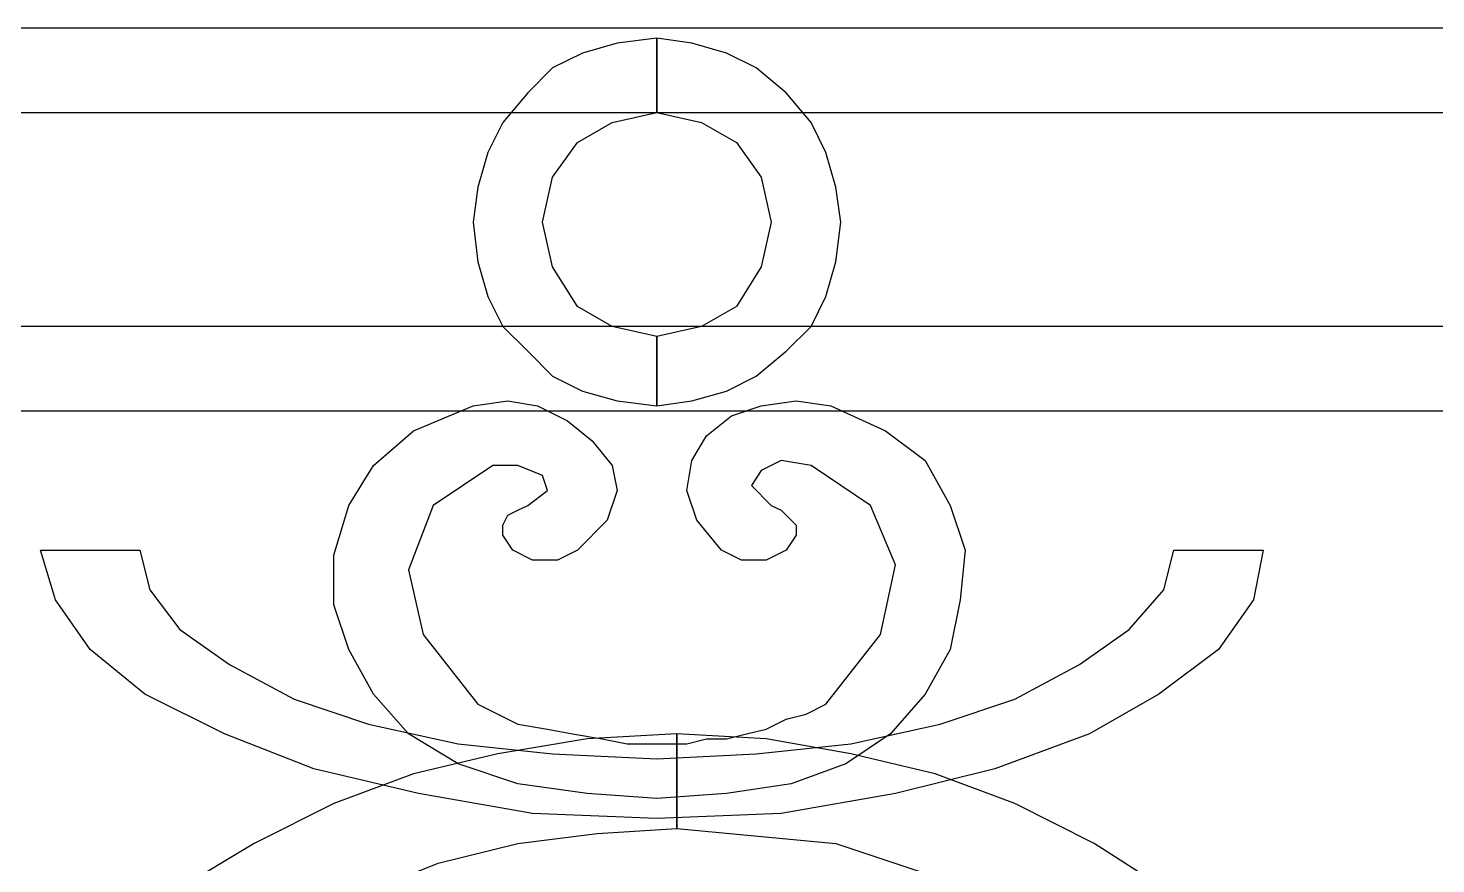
# Model space of a CAD drawing. Header units: centimetres. Extents: x -64 to 68, y -10 to 51.
# Drawn here: x -49.3 to -25.7, y 32.71 to 46.73 of the extents above; entities that cross this region are included whole.
import ezdxf

# ---------------------------------------------------------------- set-up
doc = ezdxf.new("R2010")
doc.units = ezdxf.units.CM
doc.header["$MEASUREMENT"] = 0
doc.layers.add('layer 1', color=7, linetype='Continuous')

msp = doc.modelspace()

# ---------------------------------------------------------------- linework, layer by layer
at = {"layer": 'layer 1', "color": 174}
for points, knots in [([(-59.34844, 46.72609), (-59.34844, 46.72609), (63.59672, 46.72609), (63.59672, 46.72609), (63.59672, 46.72609), (63.59672, 46.72609), (63.59672, 45.3091), (63.59672, 45.3091), (63.59672, 45.3091), (63.59672, 45.3091), (-59.34844, 45.3091), (-59.34844, 45.3091), (-59.34844, 45.3091), (-59.34844, 45.3091), (-59.34844, 46.72609), (-59.34844, 46.72609)], [0, 0, 0, 0, 0.25, 0.25, 0.25, 0.25, 0.5, 0.5, 0.5, 0.5, 0.75, 0.75, 0.75, 0.75, 1, 1, 1, 1]), ([(-38.76033, 40.39129), (-38.76033, 40.39129), (-39.42716, 40.47464), (-39.42716, 40.47464), (-39.42716, 40.47464), (-39.42716, 40.47464), (-40.01062, 40.64135), (-40.01062, 40.64135), (-40.01062, 40.64135), (-40.01062, 40.64135), (-40.51074, 40.89141), (-40.51074, 40.89141), (-40.51074, 40.89141), (-40.51074, 40.89141), (-40.9275, 41.30817), (-40.9275, 41.30817), (-40.9275, 41.30817), (-40.9275, 41.30817), (-41.34427, 41.72493), (-41.34427, 41.72493), (-41.34427, 41.72493), (-41.34427, 41.72493), (-41.59433, 42.22505), (-41.59433, 42.22505), (-41.59433, 42.22505), (-41.59433, 42.22505), (-41.76103, 42.80852), (-41.76103, 42.80852), (-41.76103, 42.80852), (-41.76103, 42.80852), (-41.84438, 43.47534), (-41.84438, 43.47534), (-41.84438, 43.47534), (-41.84438, 43.47534), (-41.76103, 44.05881), (-41.76103, 44.05881), (-41.76103, 44.05881), (-41.76103, 44.05881), (-41.59433, 44.64228), (-41.59433, 44.64228), (-41.59433, 44.64228), (-41.59433, 44.64228), (-41.34427, 45.14239), (-41.34427, 45.14239), (-41.34427, 45.14239), (-41.34427, 45.14239), (-40.9275, 45.64251), (-40.9275, 45.64251), (-40.9275, 45.64251), (-40.9275, 45.64251), (-40.51074, 46.05927), (-40.51074, 46.05927), (-40.51074, 46.05927), (-40.51074, 46.05927), (-40.01062, 46.30933), (-40.01062, 46.30933), (-40.01062, 46.30933), (-40.01062, 46.30933), (-39.42716, 46.47603), (-39.42716, 46.47603), (-39.42716, 46.47603), (-39.42716, 46.47603), (-38.76033, 46.55939), (-38.76033, 46.55939), (-38.76033, 46.55939), (-38.76033, 46.55939), (-38.76033, 45.3091), (-38.76033, 45.3091), (-38.76033, 45.3091), (-38.76033, 45.3091), (-39.51051, 45.14239), (-39.51051, 45.14239), (-39.51051, 45.14239), (-39.51051, 45.14239), (-40.09398, 44.80898), (-40.09398, 44.80898), (-40.09398, 44.80898), (-40.09398, 44.80898), (-40.51074, 44.22551), (-40.51074, 44.22551), (-40.51074, 44.22551), (-40.51074, 44.22551), (-40.67745, 43.47534), (-40.67745, 43.47534), (-40.67745, 43.47534), (-40.67745, 43.47534), (-40.51074, 42.72517), (-40.51074, 42.72517), (-40.51074, 42.72517), (-40.51074, 42.72517), (-40.09398, 42.05834), (-40.09398, 42.05834), (-40.09398, 42.05834), (-40.09398, 42.05834), (-39.51051, 41.72493), (-39.51051, 41.72493), (-39.51051, 41.72493), (-39.51051, 41.72493), (-38.76033, 41.55823), (-38.76033, 41.55823), (-38.76033, 41.55823), (-38.76033, 41.55823), (-38.76033, 40.39129), (-38.76033, 40.39129)], [0, 0, 0, 0, 0.03846154, 0.03846154, 0.03846154, 0.03846154, 0.07692308, 0.07692308, 0.07692308, 0.07692308, 0.11538462, 0.11538462, 0.11538462, 0.11538462, 0.15384615, 0.15384615, 0.15384615, 0.15384615, 0.19230769, 0.19230769, 0.19230769, 0.19230769, 0.23076923, 0.23076923, 0.23076923, 0.23076923, 0.26923077, 0.26923077, 0.26923077, 0.26923077, 0.30769231, 0.30769231, 0.30769231, 0.30769231, 0.34615385, 0.34615385, 0.34615385, 0.34615385, 0.38461538, 0.38461538, 0.38461538, 0.38461538, 0.42307692, 0.42307692, 0.42307692, 0.42307692, 0.46153846, 0.46153846, 0.46153846, 0.46153846, 0.5, 0.5, 0.5, 0.5, 0.53846154, 0.53846154, 0.53846154, 0.53846154, 0.57692308, 0.57692308, 0.57692308, 0.57692308, 0.61538462, 0.61538462, 0.61538462, 0.61538462, 0.65384615, 0.65384615, 0.65384615, 0.65384615, 0.69230769, 0.69230769, 0.69230769, 0.69230769, 0.73076923, 0.73076923, 0.73076923, 0.73076923, 0.76923077, 0.76923077, 0.76923077, 0.76923077, 0.80769231, 0.80769231, 0.80769231, 0.80769231, 0.84615385, 0.84615385, 0.84615385, 0.84615385, 0.88461538, 0.88461538, 0.88461538, 0.88461538, 0.92307692, 0.92307692, 0.92307692, 0.92307692, 0.96153846, 0.96153846, 0.96153846, 0.96153846, 1, 1, 1, 1]), ([(-38.76033, 46.55939), (-38.76033, 46.55939), (-38.17687, 46.47603), (-38.17687, 46.47603), (-38.17687, 46.47603), (-38.17687, 46.47603), (-37.5934, 46.30933), (-37.5934, 46.30933), (-37.5934, 46.30933), (-37.5934, 46.30933), (-37.09328, 46.05927), (-37.09328, 46.05927), (-37.09328, 46.05927), (-37.09328, 46.05927), (-36.59317, 45.64251), (-36.59317, 45.64251), (-36.59317, 45.64251), (-36.59317, 45.64251), (-36.1764, 45.14239), (-36.1764, 45.14239), (-36.1764, 45.14239), (-36.1764, 45.14239), (-35.92634, 44.64228), (-35.92634, 44.64228), (-35.92634, 44.64228), (-35.92634, 44.64228), (-35.75964, 44.05881), (-35.75964, 44.05881), (-35.75964, 44.05881), (-35.75964, 44.05881), (-35.67629, 43.47534), (-35.67629, 43.47534), (-35.67629, 43.47534), (-35.67629, 43.47534), (-35.75964, 42.80852), (-35.75964, 42.80852), (-35.75964, 42.80852), (-35.75964, 42.80852), (-35.92634, 42.22505), (-35.92634, 42.22505), (-35.92634, 42.22505), (-35.92634, 42.22505), (-36.1764, 41.72493), (-36.1764, 41.72493), (-36.1764, 41.72493), (-36.1764, 41.72493), (-36.59317, 41.30817), (-36.59317, 41.30817), (-36.59317, 41.30817), (-36.59317, 41.30817), (-37.09328, 40.89141), (-37.09328, 40.89141), (-37.09328, 40.89141), (-37.09328, 40.89141), (-37.5934, 40.64135), (-37.5934, 40.64135), (-37.5934, 40.64135), (-37.5934, 40.64135), (-38.17687, 40.47464), (-38.17687, 40.47464), (-38.17687, 40.47464), (-38.17687, 40.47464), (-38.76033, 40.39129), (-38.76033, 40.39129), (-38.76033, 40.39129), (-38.76033, 40.39129), (-38.76033, 41.55823), (-38.76033, 41.55823), (-38.76033, 41.55823), (-38.76033, 41.55823), (-38.01016, 41.72493), (-38.01016, 41.72493), (-38.01016, 41.72493), (-38.01016, 41.72493), (-37.42669, 42.05834), (-37.42669, 42.05834), (-37.42669, 42.05834), (-37.42669, 42.05834), (-37.00993, 42.72517), (-37.00993, 42.72517), (-37.00993, 42.72517), (-37.00993, 42.72517), (-36.84322, 43.47534), (-36.84322, 43.47534), (-36.84322, 43.47534), (-36.84322, 43.47534), (-37.00993, 44.22551), (-37.00993, 44.22551), (-37.00993, 44.22551), (-37.00993, 44.22551), (-37.42669, 44.80898), (-37.42669, 44.80898), (-37.42669, 44.80898), (-37.42669, 44.80898), (-38.01016, 45.14239), (-38.01016, 45.14239), (-38.01016, 45.14239), (-38.01016, 45.14239), (-38.76033, 45.3091), (-38.76033, 45.3091), (-38.76033, 45.3091), (-38.76033, 45.3091), (-38.76033, 46.55939), (-38.76033, 46.55939)], [0, 0, 0, 0, 0.03846154, 0.03846154, 0.03846154, 0.03846154, 0.07692308, 0.07692308, 0.07692308, 0.07692308, 0.11538462, 0.11538462, 0.11538462, 0.11538462, 0.15384615, 0.15384615, 0.15384615, 0.15384615, 0.19230769, 0.19230769, 0.19230769, 0.19230769, 0.23076923, 0.23076923, 0.23076923, 0.23076923, 0.26923077, 0.26923077, 0.26923077, 0.26923077, 0.30769231, 0.30769231, 0.30769231, 0.30769231, 0.34615385, 0.34615385, 0.34615385, 0.34615385, 0.38461538, 0.38461538, 0.38461538, 0.38461538, 0.42307692, 0.42307692, 0.42307692, 0.42307692, 0.46153846, 0.46153846, 0.46153846, 0.46153846, 0.5, 0.5, 0.5, 0.5, 0.53846154, 0.53846154, 0.53846154, 0.53846154, 0.57692308, 0.57692308, 0.57692308, 0.57692308, 0.61538462, 0.61538462, 0.61538462, 0.61538462, 0.65384615, 0.65384615, 0.65384615, 0.65384615, 0.69230769, 0.69230769, 0.69230769, 0.69230769, 0.73076923, 0.73076923, 0.73076923, 0.73076923, 0.76923077, 0.76923077, 0.76923077, 0.76923077, 0.80769231, 0.80769231, 0.80769231, 0.80769231, 0.84615385, 0.84615385, 0.84615385, 0.84615385, 0.88461538, 0.88461538, 0.88461538, 0.88461538, 0.92307692, 0.92307692, 0.92307692, 0.92307692, 0.96153846, 0.96153846, 0.96153846, 0.96153846, 1, 1, 1, 1]), ([(-59.26509, 41.72493), (-59.26509, 41.72493), (63.68007, 41.72493), (63.68007, 41.72493), (63.68007, 41.72493), (63.68007, 41.72493), (63.68007, 40.30794), (63.68007, 40.30794), (63.68007, 40.30794), (63.68007, 40.30794), (-59.26509, 40.30794), (-59.26509, 40.30794), (-59.26509, 40.30794), (-59.26509, 40.30794), (-59.26509, 41.72493), (-59.26509, 41.72493)], [0, 0, 0, 0, 0.25, 0.25, 0.25, 0.25, 0.5, 0.5, 0.5, 0.5, 0.75, 0.75, 0.75, 0.75, 1, 1, 1, 1]), ([(-34.84276, 34.89002), (-34.84276, 34.89002), (-34.25929, 35.55684), (-34.25929, 35.55684), (-34.25929, 35.55684), (-34.25929, 35.55684), (-33.84253, 36.30701), (-33.84253, 36.30701), (-33.84253, 36.30701), (-33.84253, 36.30701), (-33.67582, 37.14054), (-33.67582, 37.14054), (-33.67582, 37.14054), (-33.67582, 37.14054), (-33.59247, 37.97406), (-33.59247, 37.97406), (-33.59247, 37.97406), (-33.59247, 37.97406), (-33.84253, 38.72424), (-33.84253, 38.72424), (-33.84253, 38.72424), (-33.84253, 38.72424), (-34.25929, 39.47441), (-34.25929, 39.47441), (-34.25929, 39.47441), (-34.25929, 39.47441), (-34.92611, 39.97453), (-34.92611, 39.97453), (-34.92611, 39.97453), (-34.92611, 39.97453), (-35.84299, 40.39129), (-35.84299, 40.39129), (-35.84299, 40.39129), (-35.84299, 40.39129), (-36.42646, 40.47464), (-36.42646, 40.47464), (-36.42646, 40.47464), (-36.42646, 40.47464), (-37.00993, 40.39129), (-37.00993, 40.39129), (-37.00993, 40.39129), (-37.00993, 40.39129), (-37.51005, 40.22459), (-37.51005, 40.22459), (-37.51005, 40.22459), (-37.51005, 40.22459), (-37.92681, 39.89118), (-37.92681, 39.89118), (-37.92681, 39.89118), (-37.92681, 39.89118), (-38.17687, 39.47441), (-38.17687, 39.47441), (-38.17687, 39.47441), (-38.17687, 39.47441), (-38.26022, 38.9743), (-38.26022, 38.9743), (-38.26022, 38.9743), (-38.26022, 38.9743), (-38.09351, 38.47418), (-38.09351, 38.47418), (-38.09351, 38.47418), (-38.09351, 38.47418), (-37.67675, 37.97406), (-37.67675, 37.97406), (-37.67675, 37.97406), (-37.67675, 37.97406), (-37.34334, 37.80736), (-37.34334, 37.80736), (-37.34334, 37.80736), (-37.34334, 37.80736), (-36.92658, 37.80736), (-36.92658, 37.80736), (-36.92658, 37.80736), (-36.92658, 37.80736), (-36.59317, 37.97406), (-36.59317, 37.97406), (-36.59317, 37.97406), (-36.59317, 37.97406), (-36.42646, 38.22412), (-36.42646, 38.22412), (-36.42646, 38.22412), (-36.42646, 38.22412), (-36.42646, 38.39083), (-36.42646, 38.39083), (-36.42646, 38.39083), (-36.42646, 38.39083), (-36.59317, 38.55753), (-36.59317, 38.55753), (-36.59317, 38.55753), (-36.59317, 38.55753), (-36.67652, 38.64089), (-36.67652, 38.64089), (-36.67652, 38.64089), (-36.67652, 38.64089), (-36.84322, 38.72424), (-36.84322, 38.72424), (-36.84322, 38.72424), (-36.84322, 38.72424), (-37.17663, 39.05765), (-37.17663, 39.05765), (-37.17663, 39.05765), (-37.17663, 39.05765), (-37.00993, 39.30771), (-37.00993, 39.30771), (-37.00993, 39.30771), (-37.00993, 39.30771), (-36.67652, 39.47441), (-36.67652, 39.47441), (-36.67652, 39.47441), (-36.67652, 39.47441), (-36.1764, 39.39106), (-36.1764, 39.39106), (-36.1764, 39.39106), (-36.1764, 39.39106), (-35.17617, 38.72424), (-35.17617, 38.72424), (-35.17617, 38.72424), (-35.17617, 38.72424), (-34.75941, 37.72401), (-34.75941, 37.72401), (-34.75941, 37.72401), (-34.75941, 37.72401), (-35.00947, 36.55707), (-35.00947, 36.55707), (-35.00947, 36.55707), (-35.00947, 36.55707), (-35.92634, 35.39013), (-35.92634, 35.39013), (-35.92634, 35.39013), (-35.92634, 35.39013), (-36.25976, 35.22343), (-36.25976, 35.22343), (-36.25976, 35.22343), (-36.25976, 35.22343), (-36.59317, 35.14007), (-36.59317, 35.14007), (-36.59317, 35.14007), (-36.59317, 35.14007), (-36.92658, 34.97337), (-36.92658, 34.97337), (-36.92658, 34.97337), (-36.92658, 34.97337), (-37.25999, 34.89002), (-37.25999, 34.89002), (-37.25999, 34.89002), (-37.25999, 34.89002), (-37.5934, 34.80666), (-37.5934, 34.80666), (-37.5934, 34.80666), (-37.5934, 34.80666), (-37.92681, 34.80666), (-37.92681, 34.80666), (-37.92681, 34.80666), (-37.92681, 34.80666), (-38.26022, 34.72331), (-38.26022, 34.72331), (-38.26022, 34.72331), (-38.26022, 34.72331), (-38.51028, 34.72331), (-38.51028, 34.72331), (-38.51028, 34.72331), (-38.51028, 34.72331), (-38.51028, 34.72331), (-38.51028, 34.72331), (-38.51028, 34.72331), (-38.51028, 34.72331), (-38.51028, 34.72331), (-38.51028, 34.72331), (-38.51028, 34.72331), (-38.51028, 34.72331), (-38.51028, 34.72331), (-38.51028, 34.72331), (-38.51028, 34.72331), (-38.51028, 34.72331), (-38.51028, 34.72331), (-38.51028, 34.72331), (-38.51028, 34.72331), (-38.51028, 34.72331), (-38.84369, 34.72331), (-38.84369, 34.72331), (-38.84369, 34.72331), (-38.84369, 34.72331), (-39.26045, 34.72331), (-39.26045, 34.72331), (-39.26045, 34.72331), (-39.26045, 34.72331), (-39.67721, 34.80666), (-39.67721, 34.80666), (-39.67721, 34.80666), (-39.67721, 34.80666), (-40.17733, 34.89002), (-40.17733, 34.89002), (-40.17733, 34.89002), (-40.17733, 34.89002), (-40.59409, 34.97337), (-40.59409, 34.97337), (-40.59409, 34.97337), (-40.59409, 34.97337), (-41.09421, 35.05672), (-41.09421, 35.05672), (-41.09421, 35.05672), (-41.09421, 35.05672), (-41.42762, 35.22343), (-41.42762, 35.22343), (-41.42762, 35.22343), (-41.42762, 35.22343), (-41.76103, 35.39013), (-41.76103, 35.39013), (-41.76103, 35.39013), (-41.76103, 35.39013), (-42.67791, 36.55707), (-42.67791, 36.55707), (-42.67791, 36.55707), (-42.67791, 36.55707), (-42.92797, 37.64065), (-42.92797, 37.64065), (-42.92797, 37.64065), (-42.92797, 37.64065), (-42.5112, 38.72424), (-42.5112, 38.72424), (-42.5112, 38.72424), (-42.5112, 38.72424), (-41.51097, 39.39106), (-41.51097, 39.39106), (-41.51097, 39.39106), (-41.51097, 39.39106), (-41.09421, 39.39106), (-41.09421, 39.39106), (-41.09421, 39.39106), (-41.09421, 39.39106), (-40.67745, 39.22435), (-40.67745, 39.22435), (-40.67745, 39.22435), (-40.67745, 39.22435), (-40.59409, 38.9743), (-40.59409, 38.9743), (-40.59409, 38.9743), (-40.59409, 38.9743), (-40.9275, 38.72424), (-40.9275, 38.72424), (-40.9275, 38.72424), (-40.9275, 38.72424), (-41.09421, 38.64089), (-41.09421, 38.64089), (-41.09421, 38.64089), (-41.09421, 38.64089), (-41.26091, 38.55753), (-41.26091, 38.55753), (-41.26091, 38.55753), (-41.26091, 38.55753), (-41.34427, 38.39083), (-41.34427, 38.39083), (-41.34427, 38.39083), (-41.34427, 38.39083), (-41.34427, 38.22412), (-41.34427, 38.22412), (-41.34427, 38.22412), (-41.34427, 38.22412), (-41.17756, 37.97406), (-41.17756, 37.97406), (-41.17756, 37.97406), (-41.17756, 37.97406), (-40.84415, 37.80736), (-40.84415, 37.80736), (-40.84415, 37.80736), (-40.84415, 37.80736), (-40.42739, 37.80736), (-40.42739, 37.80736), (-40.42739, 37.80736), (-40.42739, 37.80736), (-40.09398, 37.97406), (-40.09398, 37.97406), (-40.09398, 37.97406), (-40.09398, 37.97406), (-39.59386, 38.47418), (-39.59386, 38.47418), (-39.59386, 38.47418), (-39.59386, 38.47418), (-39.42716, 38.9743), (-39.42716, 38.9743), (-39.42716, 38.9743), (-39.42716, 38.9743), (-39.51051, 39.39106), (-39.51051, 39.39106), (-39.51051, 39.39106), (-39.51051, 39.39106), (-39.84392, 39.80782), (-39.84392, 39.80782), (-39.84392, 39.80782), (-39.84392, 39.80782), (-40.26068, 40.14123), (-40.26068, 40.14123), (-40.26068, 40.14123), (-40.26068, 40.14123), (-40.7608, 40.39129), (-40.7608, 40.39129), (-40.7608, 40.39129), (-40.7608, 40.39129), (-41.26091, 40.47464), (-41.26091, 40.47464), (-41.26091, 40.47464), (-41.26091, 40.47464), (-41.84438, 40.39129), (-41.84438, 40.39129), (-41.84438, 40.39129), (-41.84438, 40.39129), (-42.84461, 39.97453), (-42.84461, 39.97453), (-42.84461, 39.97453), (-42.84461, 39.97453), (-43.51144, 39.39106), (-43.51144, 39.39106), (-43.51144, 39.39106), (-43.51144, 39.39106), (-43.9282, 38.72424), (-43.9282, 38.72424), (-43.9282, 38.72424), (-43.9282, 38.72424), (-44.17826, 37.89071), (-44.17826, 37.89071), (-44.17826, 37.89071), (-44.17826, 37.89071), (-44.17826, 37.05719), (-44.17826, 37.05719), (-44.17826, 37.05719), (-44.17826, 37.05719), (-43.9282, 36.30701), (-43.9282, 36.30701), (-43.9282, 36.30701), (-43.9282, 36.30701), (-43.51144, 35.55684), (-43.51144, 35.55684), (-43.51144, 35.55684), (-43.51144, 35.55684), (-42.92797, 34.89002), (-42.92797, 34.89002), (-42.92797, 34.89002), (-42.92797, 34.89002), (-42.09444, 34.3899), (-42.09444, 34.3899), (-42.09444, 34.3899), (-42.09444, 34.3899), (-41.09421, 34.05649), (-41.09421, 34.05649), (-41.09421, 34.05649), (-41.09421, 34.05649), (-39.92727, 33.88978), (-39.92727, 33.88978), (-39.92727, 33.88978), (-39.92727, 33.88978), (-38.76033, 33.80643), (-38.76033, 33.80643), (-38.76033, 33.80643), (-38.76033, 33.80643), (-37.5934, 33.88978), (-37.5934, 33.88978), (-37.5934, 33.88978), (-37.5934, 33.88978), (-36.50981, 34.05649), (-36.50981, 34.05649), (-36.50981, 34.05649), (-36.50981, 34.05649), (-35.59293, 34.3899), (-35.59293, 34.3899), (-35.59293, 34.3899), (-35.59293, 34.3899), (-34.84276, 34.89002), (-34.84276, 34.89002)], [0, 0, 0, 0, 0.01086957, 0.01086957, 0.01086957, 0.01086957, 0.02173913, 0.02173913, 0.02173913, 0.02173913, 0.0326087, 0.0326087, 0.0326087, 0.0326087, 0.04347826, 0.04347826, 0.04347826, 0.04347826, 0.05434783, 0.05434783, 0.05434783, 0.05434783, 0.06521739, 0.06521739, 0.06521739, 0.06521739, 0.07608696, 0.07608696, 0.07608696, 0.07608696, 0.08695652, 0.08695652, 0.08695652, 0.08695652, 0.09782609, 0.09782609, 0.09782609, 0.09782609, 0.10869565, 0.10869565, 0.10869565, 0.10869565, 0.11956522, 0.11956522, 0.11956522, 0.11956522, 0.13043478, 0.13043478, 0.13043478, 0.13043478, 0.14130435, 0.14130435, 0.14130435, 0.14130435, 0.15217391, 0.15217391, 0.15217391, 0.15217391, 0.16304348, 0.16304348, 0.16304348, 0.16304348, 0.17391304, 0.17391304, 0.17391304, 0.17391304, 0.18478261, 0.18478261, 0.18478261, 0.18478261, 0.19565217, 0.19565217, 0.19565217, 0.19565217, 0.20652174, 0.20652174, 0.20652174, 0.20652174, 0.2173913, 0.2173913, 0.2173913, 0.2173913, 0.22826087, 0.22826087, 0.22826087, 0.22826087, 0.23913043, 0.23913043, 0.23913043, 0.23913043, 0.25, 0.25, 0.25, 0.25, 0.26086957, 0.26086957, 0.26086957, 0.26086957, 0.27173913, 0.27173913, 0.27173913, 0.27173913, 0.2826087, 0.2826087, 0.2826087, 0.2826087, 0.29347826, 0.29347826, 0.29347826, 0.29347826, 0.30434783, 0.30434783, 0.30434783, 0.30434783, 0.31521739, 0.31521739, 0.31521739, 0.31521739, 0.32608696, 0.32608696, 0.32608696, 0.32608696, 0.33695652, 0.33695652, 0.33695652, 0.33695652, 0.34782609, 0.34782609, 0.34782609, 0.34782609, 0.35869565, 0.35869565, 0.35869565, 0.35869565, 0.36956522, 0.36956522, 0.36956522, 0.36956522, 0.38043478, 0.38043478, 0.38043478, 0.38043478, 0.39130435, 0.39130435, 0.39130435, 0.39130435, 0.40217391, 0.40217391, 0.40217391, 0.40217391, 0.41304348, 0.41304348, 0.41304348, 0.41304348, 0.42391304, 0.42391304, 0.42391304, 0.42391304, 0.43478261, 0.43478261, 0.43478261, 0.43478261, 0.44565217, 0.44565217, 0.44565217, 0.44565217, 0.45652174, 0.45652174, 0.45652174, 0.45652174, 0.4673913, 0.4673913, 0.4673913, 0.4673913, 0.47826087, 0.47826087, 0.47826087, 0.47826087, 0.48913043, 0.48913043, 0.48913043, 0.48913043, 0.5, 0.5, 0.5, 0.5, 0.51086957, 0.51086957, 0.51086957, 0.51086957, 0.52173913, 0.52173913, 0.52173913, 0.52173913, 0.5326087, 0.5326087, 0.5326087, 0.5326087, 0.54347826, 0.54347826, 0.54347826, 0.54347826, 0.55434783, 0.55434783, 0.55434783, 0.55434783, 0.56521739, 0.56521739, 0.56521739, 0.56521739, 0.57608696, 0.57608696, 0.57608696, 0.57608696, 0.58695652, 0.58695652, 0.58695652, 0.58695652, 0.59782609, 0.59782609, 0.59782609, 0.59782609, 0.60869565, 0.60869565, 0.60869565, 0.60869565, 0.61956522, 0.61956522, 0.61956522, 0.61956522, 0.63043478, 0.63043478, 0.63043478, 0.63043478, 0.64130435, 0.64130435, 0.64130435, 0.64130435, 0.65217391, 0.65217391, 0.65217391, 0.65217391, 0.66304348, 0.66304348, 0.66304348, 0.66304348, 0.67391304, 0.67391304, 0.67391304, 0.67391304, 0.68478261, 0.68478261, 0.68478261, 0.68478261, 0.69565217, 0.69565217, 0.69565217, 0.69565217, 0.70652174, 0.70652174, 0.70652174, 0.70652174, 0.7173913, 0.7173913, 0.7173913, 0.7173913, 0.72826087, 0.72826087, 0.72826087, 0.72826087, 0.73913043, 0.73913043, 0.73913043, 0.73913043, 0.75, 0.75, 0.75, 0.75, 0.76086957, 0.76086957, 0.76086957, 0.76086957, 0.77173913, 0.77173913, 0.77173913, 0.77173913, 0.7826087, 0.7826087, 0.7826087, 0.7826087, 0.79347826, 0.79347826, 0.79347826, 0.79347826, 0.80434783, 0.80434783, 0.80434783, 0.80434783, 0.81521739, 0.81521739, 0.81521739, 0.81521739, 0.82608696, 0.82608696, 0.82608696, 0.82608696, 0.83695652, 0.83695652, 0.83695652, 0.83695652, 0.84782609, 0.84782609, 0.84782609, 0.84782609, 0.85869565, 0.85869565, 0.85869565, 0.85869565, 0.86956522, 0.86956522, 0.86956522, 0.86956522, 0.88043478, 0.88043478, 0.88043478, 0.88043478, 0.89130435, 0.89130435, 0.89130435, 0.89130435, 0.90217391, 0.90217391, 0.90217391, 0.90217391, 0.91304348, 0.91304348, 0.91304348, 0.91304348, 0.92391304, 0.92391304, 0.92391304, 0.92391304, 0.93478261, 0.93478261, 0.93478261, 0.93478261, 0.94565217, 0.94565217, 0.94565217, 0.94565217, 0.95652174, 0.95652174, 0.95652174, 0.95652174, 0.9673913, 0.9673913, 0.9673913, 0.9673913, 0.97826087, 0.97826087, 0.97826087, 0.97826087, 0.98913043, 0.98913043, 0.98913043, 0.98913043, 1, 1, 1, 1]), ([(-38.76033, 33.47302), (-38.76033, 33.47302), (-36.67652, 33.55637), (-36.67652, 33.55637), (-36.67652, 33.55637), (-36.67652, 33.55637), (-34.75941, 33.88978), (-34.75941, 33.88978), (-34.75941, 33.88978), (-34.75941, 33.88978), (-33.09235, 34.30655), (-33.09235, 34.30655), (-33.09235, 34.30655), (-33.09235, 34.30655), (-31.50865, 34.89002), (-31.50865, 34.89002), (-31.50865, 34.89002), (-31.50865, 34.89002), (-30.34172, 35.55684), (-30.34172, 35.55684), (-30.34172, 35.55684), (-30.34172, 35.55684), (-29.34149, 36.30701), (-29.34149, 36.30701), (-29.34149, 36.30701), (-29.34149, 36.30701), (-28.75802, 37.14054), (-28.75802, 37.14054), (-28.75802, 37.14054), (-28.75802, 37.14054), (-28.59131, 37.97406), (-28.59131, 37.97406), (-28.59131, 37.97406), (-28.59131, 37.97406), (-28.59131, 37.97406), (-28.59131, 37.97406), (-28.59131, 37.97406), (-28.59131, 37.97406), (-28.59131, 37.97406), (-28.59131, 37.97406), (-28.59131, 37.97406), (-28.59131, 37.97406), (-28.59131, 37.97406), (-28.59131, 37.97406), (-28.59131, 37.97406), (-28.59131, 37.97406), (-28.59131, 37.97406), (-28.59131, 37.97406), (-28.59131, 37.97406), (-28.59131, 37.97406), (-28.84137, 37.97406), (-28.84137, 37.97406), (-28.84137, 37.97406), (-28.84137, 37.97406), (-29.34149, 37.97406), (-29.34149, 37.97406), (-29.34149, 37.97406), (-29.34149, 37.97406), (-29.8416, 37.97406), (-29.8416, 37.97406), (-29.8416, 37.97406), (-29.8416, 37.97406), (-30.09166, 37.97406), (-30.09166, 37.97406), (-30.09166, 37.97406), (-30.09166, 37.97406), (-30.25836, 37.30724), (-30.25836, 37.30724), (-30.25836, 37.30724), (-30.25836, 37.30724), (-30.84183, 36.64042), (-30.84183, 36.64042), (-30.84183, 36.64042), (-30.84183, 36.64042), (-31.67536, 36.05695), (-31.67536, 36.05695), (-31.67536, 36.05695), (-31.67536, 36.05695), (-32.75894, 35.47348), (-32.75894, 35.47348), (-32.75894, 35.47348), (-32.75894, 35.47348), (-34.00923, 35.05672), (-34.00923, 35.05672), (-34.00923, 35.05672), (-34.00923, 35.05672), (-35.50958, 34.72331), (-35.50958, 34.72331), (-35.50958, 34.72331), (-35.50958, 34.72331), (-37.09328, 34.55661), (-37.09328, 34.55661), (-37.09328, 34.55661), (-37.09328, 34.55661), (-38.76033, 34.47325), (-38.76033, 34.47325), (-38.76033, 34.47325), (-38.76033, 34.47325), (-40.51074, 34.55661), (-40.51074, 34.55661), (-40.51074, 34.55661), (-40.51074, 34.55661), (-42.09444, 34.72331), (-42.09444, 34.72331), (-42.09444, 34.72331), (-42.09444, 34.72331), (-43.59479, 35.05672), (-43.59479, 35.05672), (-43.59479, 35.05672), (-43.59479, 35.05672), (-44.84508, 35.47348), (-44.84508, 35.47348), (-44.84508, 35.47348), (-44.84508, 35.47348), (-45.92866, 36.05695), (-45.92866, 36.05695), (-45.92866, 36.05695), (-45.92866, 36.05695), (-46.76219, 36.64042), (-46.76219, 36.64042), (-46.76219, 36.64042), (-46.76219, 36.64042), (-47.26231, 37.30724), (-47.26231, 37.30724), (-47.26231, 37.30724), (-47.26231, 37.30724), (-47.42901, 37.97406), (-47.42901, 37.97406), (-47.42901, 37.97406), (-47.42901, 37.97406), (-47.67907, 37.97406), (-47.67907, 37.97406), (-47.67907, 37.97406), (-47.67907, 37.97406), (-48.17918, 37.97406), (-48.17918, 37.97406), (-48.17918, 37.97406), (-48.17918, 37.97406), (-48.76265, 37.97406), (-48.76265, 37.97406), (-48.76265, 37.97406), (-48.76265, 37.97406), (-49.09606, 37.97406), (-49.09606, 37.97406), (-49.09606, 37.97406), (-49.09606, 37.97406), (-49.09606, 37.97406), (-49.09606, 37.97406), (-49.09606, 37.97406), (-49.09606, 37.97406), (-49.09606, 37.97406), (-49.09606, 37.97406), (-49.09606, 37.97406), (-49.09606, 37.97406), (-49.09606, 37.97406), (-49.09606, 37.97406), (-49.09606, 37.97406), (-49.09606, 37.97406), (-49.09606, 37.97406), (-49.09606, 37.97406), (-49.09606, 37.97406), (-49.09606, 37.97406), (-48.84601, 37.14054), (-48.84601, 37.14054), (-48.84601, 37.14054), (-48.84601, 37.14054), (-48.26254, 36.30701), (-48.26254, 36.30701), (-48.26254, 36.30701), (-48.26254, 36.30701), (-47.34566, 35.55684), (-47.34566, 35.55684), (-47.34566, 35.55684), (-47.34566, 35.55684), (-46.01202, 34.89002), (-46.01202, 34.89002), (-46.01202, 34.89002), (-46.01202, 34.89002), (-44.51167, 34.30655), (-44.51167, 34.30655), (-44.51167, 34.30655), (-44.51167, 34.30655), (-42.76126, 33.88978), (-42.76126, 33.88978), (-42.76126, 33.88978), (-42.76126, 33.88978), (-40.84415, 33.55637), (-40.84415, 33.55637), (-40.84415, 33.55637), (-40.84415, 33.55637), (-38.76033, 33.47302), (-38.76033, 33.47302)], [0, 0, 0, 0, 0.02083333, 0.02083333, 0.02083333, 0.02083333, 0.04166667, 0.04166667, 0.04166667, 0.04166667, 0.0625, 0.0625, 0.0625, 0.0625, 0.08333333, 0.08333333, 0.08333333, 0.08333333, 0.10416667, 0.10416667, 0.10416667, 0.10416667, 0.125, 0.125, 0.125, 0.125, 0.14583333, 0.14583333, 0.14583333, 0.14583333, 0.16666667, 0.16666667, 0.16666667, 0.16666667, 0.1875, 0.1875, 0.1875, 0.1875, 0.20833333, 0.20833333, 0.20833333, 0.20833333, 0.22916667, 0.22916667, 0.22916667, 0.22916667, 0.25, 0.25, 0.25, 0.25, 0.27083333, 0.27083333, 0.27083333, 0.27083333, 0.29166667, 0.29166667, 0.29166667, 0.29166667, 0.3125, 0.3125, 0.3125, 0.3125, 0.33333333, 0.33333333, 0.33333333, 0.33333333, 0.35416667, 0.35416667, 0.35416667, 0.35416667, 0.375, 0.375, 0.375, 0.375, 0.39583333, 0.39583333, 0.39583333, 0.39583333, 0.41666667, 0.41666667, 0.41666667, 0.41666667, 0.4375, 0.4375, 0.4375, 0.4375, 0.45833333, 0.45833333, 0.45833333, 0.45833333, 0.47916667, 0.47916667, 0.47916667, 0.47916667, 0.5, 0.5, 0.5, 0.5, 0.52083333, 0.52083333, 0.52083333, 0.52083333, 0.54166667, 0.54166667, 0.54166667, 0.54166667, 0.5625, 0.5625, 0.5625, 0.5625, 0.58333333, 0.58333333, 0.58333333, 0.58333333, 0.60416667, 0.60416667, 0.60416667, 0.60416667, 0.625, 0.625, 0.625, 0.625, 0.64583333, 0.64583333, 0.64583333, 0.64583333, 0.66666667, 0.66666667, 0.66666667, 0.66666667, 0.6875, 0.6875, 0.6875, 0.6875, 0.70833333, 0.70833333, 0.70833333, 0.70833333, 0.72916667, 0.72916667, 0.72916667, 0.72916667, 0.75, 0.75, 0.75, 0.75, 0.77083333, 0.77083333, 0.77083333, 0.77083333, 0.79166667, 0.79166667, 0.79166667, 0.79166667, 0.8125, 0.8125, 0.8125, 0.8125, 0.83333333, 0.83333333, 0.83333333, 0.83333333, 0.85416667, 0.85416667, 0.85416667, 0.85416667, 0.875, 0.875, 0.875, 0.875, 0.89583333, 0.89583333, 0.89583333, 0.89583333, 0.91666667, 0.91666667, 0.91666667, 0.91666667, 0.9375, 0.9375, 0.9375, 0.9375, 0.95833333, 0.95833333, 0.95833333, 0.95833333, 0.97916667, 0.97916667, 0.97916667, 0.97916667, 1, 1, 1, 1]), ([(-38.42692, 4.79971), (-38.42692, 4.79971), (-39.92727, 4.88306), (-39.92727, 4.88306), (-39.92727, 4.88306), (-39.92727, 4.88306), (-41.42762, 5.13312), (-41.42762, 5.13312), (-41.42762, 5.13312), (-41.42762, 5.13312), (-42.84461, 5.46653), (-42.84461, 5.46653), (-42.84461, 5.46653), (-42.84461, 5.46653), (-44.17826, 5.96665), (-44.17826, 5.96665), (-44.17826, 5.96665), (-44.17826, 5.96665), (-45.5119, 6.63347), (-45.5119, 6.63347), (-45.5119, 6.63347), (-45.5119, 6.63347), (-46.76219, 7.38364), (-46.76219, 7.38364), (-46.76219, 7.38364), (-46.76219, 7.38364), (-47.92913, 8.21717), (-47.92913, 8.21717), (-47.92913, 8.21717), (-47.92913, 8.21717), (-48.92936, 9.2174), (-48.92936, 9.2174), (-48.92936, 9.2174), (-48.92936, 9.2174), (-49.92959, 10.21763), (-49.92959, 10.21763), (-49.92959, 10.21763), (-49.92959, 10.21763), (-50.76312, 11.38457), (-50.76312, 11.38457), (-50.76312, 11.38457), (-50.76312, 11.38457), (-51.51329, 12.63486), (-51.51329, 12.63486), (-51.51329, 12.63486), (-51.51329, 12.63486), (-52.18011, 13.9685), (-52.18011, 13.9685), (-52.18011, 13.9685), (-52.18011, 13.9685), (-52.68023, 15.30214), (-52.68023, 15.30214), (-52.68023, 15.30214), (-52.68023, 15.30214), (-53.01364, 16.80249), (-53.01364, 16.80249), (-53.01364, 16.80249), (-53.01364, 16.80249), (-53.2637, 18.21949), (-53.2637, 18.21949), (-53.2637, 18.21949), (-53.2637, 18.21949), (-53.34705, 19.80319), (-53.34705, 19.80319), (-53.34705, 19.80319), (-53.34705, 19.80319), (-53.2637, 21.30353), (-53.2637, 21.30353), (-53.2637, 21.30353), (-53.2637, 21.30353), (-53.01364, 22.80388), (-53.01364, 22.80388), (-53.01364, 22.80388), (-53.01364, 22.80388), (-52.68023, 24.22088), (-52.68023, 24.22088), (-52.68023, 24.22088), (-52.68023, 24.22088), (-52.18011, 25.63787), (-52.18011, 25.63787), (-52.18011, 25.63787), (-52.18011, 25.63787), (-51.51329, 26.97151), (-51.51329, 26.97151), (-51.51329, 26.97151), (-51.51329, 26.97151), (-50.76312, 28.2218), (-50.76312, 28.2218), (-50.76312, 28.2218), (-50.76312, 28.2218), (-49.92959, 29.38874), (-49.92959, 29.38874), (-49.92959, 29.38874), (-49.92959, 29.38874), (-48.92936, 30.47233), (-48.92936, 30.47233), (-48.92936, 30.47233), (-48.92936, 30.47233), (-47.92913, 31.3892), (-47.92913, 31.3892), (-47.92913, 31.3892), (-47.92913, 31.3892), (-46.76219, 32.30608), (-46.76219, 32.30608), (-46.76219, 32.30608), (-46.76219, 32.30608), (-45.5119, 33.05626), (-45.5119, 33.05626), (-45.5119, 33.05626), (-45.5119, 33.05626), (-44.17826, 33.72308), (-44.17826, 33.72308), (-44.17826, 33.72308), (-44.17826, 33.72308), (-42.84461, 34.22319), (-42.84461, 34.22319), (-42.84461, 34.22319), (-42.84461, 34.22319), (-41.42762, 34.55661), (-41.42762, 34.55661), (-41.42762, 34.55661), (-41.42762, 34.55661), (-39.92727, 34.80666), (-39.92727, 34.80666), (-39.92727, 34.80666), (-39.92727, 34.80666), (-38.42692, 34.89002), (-38.42692, 34.89002), (-38.42692, 34.89002), (-38.42692, 34.89002), (-38.42692, 33.30632), (-38.42692, 33.30632), (-38.42692, 33.30632), (-38.42692, 33.30632), (-39.76057, 33.22296), (-39.76057, 33.22296), (-39.76057, 33.22296), (-39.76057, 33.22296), (-41.09421, 33.05626), (-41.09421, 33.05626), (-41.09421, 33.05626), (-41.09421, 33.05626), (-42.42785, 32.72285), (-42.42785, 32.72285), (-42.42785, 32.72285), (-42.42785, 32.72285), (-43.67814, 32.22273), (-43.67814, 32.22273), (-43.67814, 32.22273), (-43.67814, 32.22273), (-44.84508, 31.72262), (-44.84508, 31.72262), (-44.84508, 31.72262), (-44.84508, 31.72262), (-45.92866, 30.97244), (-45.92866, 30.97244), (-45.92866, 30.97244), (-45.92866, 30.97244), (-46.92889, 30.22227), (-46.92889, 30.22227), (-46.92889, 30.22227), (-46.92889, 30.22227), (-47.84577, 29.38874), (-47.84577, 29.38874), (-47.84577, 29.38874), (-47.84577, 29.38874), (-48.76265, 28.38851), (-48.76265, 28.38851), (-48.76265, 28.38851), (-48.76265, 28.38851), (-49.51283, 27.38828), (-49.51283, 27.38828), (-49.51283, 27.38828), (-49.51283, 27.38828), (-50.17965, 26.22134), (-50.17965, 26.22134), (-50.17965, 26.22134), (-50.17965, 26.22134), (-50.76312, 25.0544), (-50.76312, 25.0544), (-50.76312, 25.0544), (-50.76312, 25.0544), (-51.17988, 23.80411), (-51.17988, 23.80411), (-51.17988, 23.80411), (-51.17988, 23.80411), (-51.51329, 22.55382), (-51.51329, 22.55382), (-51.51329, 22.55382), (-51.51329, 22.55382), (-51.68, 21.22018), (-51.68, 21.22018), (-51.68, 21.22018), (-51.68, 21.22018), (-51.76335, 19.80319), (-51.76335, 19.80319), (-51.76335, 19.80319), (-51.76335, 19.80319), (-51.68, 18.46954), (-51.68, 18.46954), (-51.68, 18.46954), (-51.68, 18.46954), (-51.51329, 17.05255), (-51.51329, 17.05255), (-51.51329, 17.05255), (-51.51329, 17.05255), (-51.17988, 15.80226), (-51.17988, 15.80226), (-51.17988, 15.80226), (-51.17988, 15.80226), (-50.76312, 14.55197), (-50.76312, 14.55197), (-50.76312, 14.55197), (-50.76312, 14.55197), (-50.17965, 13.38503), (-50.17965, 13.38503), (-50.17965, 13.38503), (-50.17965, 13.38503), (-49.51283, 12.30145), (-49.51283, 12.30145), (-49.51283, 12.30145), (-49.51283, 12.30145), (-48.76265, 11.21786), (-48.76265, 11.21786), (-48.76265, 11.21786), (-48.76265, 11.21786), (-47.84577, 10.30098), (-47.84577, 10.30098), (-47.84577, 10.30098), (-47.84577, 10.30098), (-46.92889, 9.3841), (-46.92889, 9.3841), (-46.92889, 9.3841), (-46.92889, 9.3841), (-45.92866, 8.63393), (-45.92866, 8.63393), (-45.92866, 8.63393), (-45.92866, 8.63393), (-44.84508, 7.96711), (-44.84508, 7.96711), (-44.84508, 7.96711), (-44.84508, 7.96711), (-43.67814, 7.38364), (-43.67814, 7.38364), (-43.67814, 7.38364), (-43.67814, 7.38364), (-42.42785, 6.88352), (-42.42785, 6.88352), (-42.42785, 6.88352), (-42.42785, 6.88352), (-41.09421, 6.55011), (-41.09421, 6.55011), (-41.09421, 6.55011), (-41.09421, 6.55011), (-39.76057, 6.38341), (-39.76057, 6.38341), (-39.76057, 6.38341), (-39.76057, 6.38341), (-38.42692, 6.30006), (-38.42692, 6.30006), (-38.42692, 6.30006), (-38.42692, 6.30006), (-38.42692, 4.79971), (-38.42692, 4.79971)], [0, 0, 0, 0, 0.01515152, 0.01515152, 0.01515152, 0.01515152, 0.03030303, 0.03030303, 0.03030303, 0.03030303, 0.04545455, 0.04545455, 0.04545455, 0.04545455, 0.06060606, 0.06060606, 0.06060606, 0.06060606, 0.07575758, 0.07575758, 0.07575758, 0.07575758, 0.09090909, 0.09090909, 0.09090909, 0.09090909, 0.10606061, 0.10606061, 0.10606061, 0.10606061, 0.12121212, 0.12121212, 0.12121212, 0.12121212, 0.13636364, 0.13636364, 0.13636364, 0.13636364, 0.15151515, 0.15151515, 0.15151515, 0.15151515, 0.16666667, 0.16666667, 0.16666667, 0.16666667, 0.18181818, 0.18181818, 0.18181818, 0.18181818, 0.1969697, 0.1969697, 0.1969697, 0.1969697, 0.21212121, 0.21212121, 0.21212121, 0.21212121, 0.22727273, 0.22727273, 0.22727273, 0.22727273, 0.24242424, 0.24242424, 0.24242424, 0.24242424, 0.25757576, 0.25757576, 0.25757576, 0.25757576, 0.27272727, 0.27272727, 0.27272727, 0.27272727, 0.28787879, 0.28787879, 0.28787879, 0.28787879, 0.3030303, 0.3030303, 0.3030303, 0.3030303, 0.31818182, 0.31818182, 0.31818182, 0.31818182, 0.33333333, 0.33333333, 0.33333333, 0.33333333, 0.34848485, 0.34848485, 0.34848485, 0.34848485, 0.36363636, 0.36363636, 0.36363636, 0.36363636, 0.37878788, 0.37878788, 0.37878788, 0.37878788, 0.39393939, 0.39393939, 0.39393939, 0.39393939, 0.40909091, 0.40909091, 0.40909091, 0.40909091, 0.42424242, 0.42424242, 0.42424242, 0.42424242, 0.43939394, 0.43939394, 0.43939394, 0.43939394, 0.45454545, 0.45454545, 0.45454545, 0.45454545, 0.46969697, 0.46969697, 0.46969697, 0.46969697, 0.48484848, 0.48484848, 0.48484848, 0.48484848, 0.5, 0.5, 0.5, 0.5, 0.51515152, 0.51515152, 0.51515152, 0.51515152, 0.53030303, 0.53030303, 0.53030303, 0.53030303, 0.54545455, 0.54545455, 0.54545455, 0.54545455, 0.56060606, 0.56060606, 0.56060606, 0.56060606, 0.57575758, 0.57575758, 0.57575758, 0.57575758, 0.59090909, 0.59090909, 0.59090909, 0.59090909, 0.60606061, 0.60606061, 0.60606061, 0.60606061, 0.62121212, 0.62121212, 0.62121212, 0.62121212, 0.63636364, 0.63636364, 0.63636364, 0.63636364, 0.65151515, 0.65151515, 0.65151515, 0.65151515, 0.66666667, 0.66666667, 0.66666667, 0.66666667, 0.68181818, 0.68181818, 0.68181818, 0.68181818, 0.6969697, 0.6969697, 0.6969697, 0.6969697, 0.71212121, 0.71212121, 0.71212121, 0.71212121, 0.72727273, 0.72727273, 0.72727273, 0.72727273, 0.74242424, 0.74242424, 0.74242424, 0.74242424, 0.75757576, 0.75757576, 0.75757576, 0.75757576, 0.77272727, 0.77272727, 0.77272727, 0.77272727, 0.78787879, 0.78787879, 0.78787879, 0.78787879, 0.8030303, 0.8030303, 0.8030303, 0.8030303, 0.81818182, 0.81818182, 0.81818182, 0.81818182, 0.83333333, 0.83333333, 0.83333333, 0.83333333, 0.84848485, 0.84848485, 0.84848485, 0.84848485, 0.86363636, 0.86363636, 0.86363636, 0.86363636, 0.87878788, 0.87878788, 0.87878788, 0.87878788, 0.89393939, 0.89393939, 0.89393939, 0.89393939, 0.90909091, 0.90909091, 0.90909091, 0.90909091, 0.92424242, 0.92424242, 0.92424242, 0.92424242, 0.93939394, 0.93939394, 0.93939394, 0.93939394, 0.95454545, 0.95454545, 0.95454545, 0.95454545, 0.96969697, 0.96969697, 0.96969697, 0.96969697, 0.98484848, 0.98484848, 0.98484848, 0.98484848, 1, 1, 1, 1]), ([(-38.42692, 34.89002), (-38.42692, 34.89002), (-36.92658, 34.80666), (-36.92658, 34.80666), (-36.92658, 34.80666), (-36.92658, 34.80666), (-35.50958, 34.55661), (-35.50958, 34.55661), (-35.50958, 34.55661), (-35.50958, 34.55661), (-34.09259, 34.22319), (-34.09259, 34.22319), (-34.09259, 34.22319), (-34.09259, 34.22319), (-32.75894, 33.72308), (-32.75894, 33.72308), (-32.75894, 33.72308), (-32.75894, 33.72308), (-31.4253, 33.05626), (-31.4253, 33.05626), (-31.4253, 33.05626), (-31.4253, 33.05626), (-30.25836, 32.30608), (-30.25836, 32.30608), (-30.25836, 32.30608), (-30.25836, 32.30608), (-29.09143, 31.3892), (-29.09143, 31.3892), (-29.09143, 31.3892), (-29.09143, 31.3892), (-28.0912, 30.47233), (-28.0912, 30.47233), (-28.0912, 30.47233), (-28.0912, 30.47233), (-27.09096, 29.38874), (-27.09096, 29.38874), (-27.09096, 29.38874), (-27.09096, 29.38874), (-26.25744, 28.2218), (-26.25744, 28.2218), (-26.25744, 28.2218), (-26.25744, 28.2218), (-25.50726, 26.97151), (-25.50726, 26.97151), (-25.50726, 26.97151), (-25.50726, 26.97151), (-24.92379, 25.63787), (-24.92379, 25.63787), (-24.92379, 25.63787), (-24.92379, 25.63787), (-24.42368, 24.22088), (-24.42368, 24.22088), (-24.42368, 24.22088), (-24.42368, 24.22088), (-24.09027, 22.80388), (-24.09027, 22.80388), (-24.09027, 22.80388), (-24.09027, 22.80388), (-23.84021, 21.30353), (-23.84021, 21.30353), (-23.84021, 21.30353), (-23.84021, 21.30353), (-23.75686, 19.80319), (-23.75686, 19.80319), (-23.75686, 19.80319), (-23.75686, 19.80319), (-23.84021, 18.21949), (-23.84021, 18.21949), (-23.84021, 18.21949), (-23.84021, 18.21949), (-24.09027, 16.80249), (-24.09027, 16.80249), (-24.09027, 16.80249), (-24.09027, 16.80249), (-24.42368, 15.30214), (-24.42368, 15.30214), (-24.42368, 15.30214), (-24.42368, 15.30214), (-24.92379, 13.9685), (-24.92379, 13.9685), (-24.92379, 13.9685), (-24.92379, 13.9685), (-25.50726, 12.63486), (-25.50726, 12.63486), (-25.50726, 12.63486), (-25.50726, 12.63486), (-26.25744, 11.38457), (-26.25744, 11.38457), (-26.25744, 11.38457), (-26.25744, 11.38457), (-27.09096, 10.21763), (-27.09096, 10.21763), (-27.09096, 10.21763), (-27.09096, 10.21763), (-28.0912, 9.2174), (-28.0912, 9.2174), (-28.0912, 9.2174), (-28.0912, 9.2174), (-29.09143, 8.21717), (-29.09143, 8.21717), (-29.09143, 8.21717), (-29.09143, 8.21717), (-30.25836, 7.38364), (-30.25836, 7.38364), (-30.25836, 7.38364), (-30.25836, 7.38364), (-31.4253, 6.63347), (-31.4253, 6.63347), (-31.4253, 6.63347), (-31.4253, 6.63347), (-32.75894, 5.96665), (-32.75894, 5.96665), (-32.75894, 5.96665), (-32.75894, 5.96665), (-34.09259, 5.46653), (-34.09259, 5.46653), (-34.09259, 5.46653), (-34.09259, 5.46653), (-35.50958, 5.13312), (-35.50958, 5.13312), (-35.50958, 5.13312), (-35.50958, 5.13312), (-36.92658, 4.88306), (-36.92658, 4.88306), (-36.92658, 4.88306), (-36.92658, 4.88306), (-38.42692, 4.79971), (-38.42692, 4.79971), (-38.42692, 4.79971), (-38.42692, 4.79971), (-38.42692, 6.30006), (-38.42692, 6.30006), (-38.42692, 6.30006), (-38.42692, 6.30006), (-35.75964, 6.55011), (-35.75964, 6.55011), (-35.75964, 6.55011), (-35.75964, 6.55011), (-33.25906, 7.38364), (-33.25906, 7.38364), (-33.25906, 7.38364), (-33.25906, 7.38364), (-31.00854, 8.63393), (-31.00854, 8.63393), (-31.00854, 8.63393), (-31.00854, 8.63393), (-29.00807, 10.30098), (-29.00807, 10.30098), (-29.00807, 10.30098), (-29.00807, 10.30098), (-27.42437, 12.30145), (-27.42437, 12.30145), (-27.42437, 12.30145), (-27.42437, 12.30145), (-26.17408, 14.55197), (-26.17408, 14.55197), (-26.17408, 14.55197), (-26.17408, 14.55197), (-25.42391, 17.05255), (-25.42391, 17.05255), (-25.42391, 17.05255), (-25.42391, 17.05255), (-25.17385, 19.80319), (-25.17385, 19.80319), (-25.17385, 19.80319), (-25.17385, 19.80319), (-25.42391, 22.55382), (-25.42391, 22.55382), (-25.42391, 22.55382), (-25.42391, 22.55382), (-26.17408, 25.0544), (-26.17408, 25.0544), (-26.17408, 25.0544), (-26.17408, 25.0544), (-27.42437, 27.38828), (-27.42437, 27.38828), (-27.42437, 27.38828), (-27.42437, 27.38828), (-29.00807, 29.38874), (-29.00807, 29.38874), (-29.00807, 29.38874), (-29.00807, 29.38874), (-31.00854, 30.97244), (-31.00854, 30.97244), (-31.00854, 30.97244), (-31.00854, 30.97244), (-33.25906, 32.22273), (-33.25906, 32.22273), (-33.25906, 32.22273), (-33.25906, 32.22273), (-35.75964, 33.05626), (-35.75964, 33.05626), (-35.75964, 33.05626), (-35.75964, 33.05626), (-38.42692, 33.30632), (-38.42692, 33.30632), (-38.42692, 33.30632), (-38.42692, 33.30632), (-38.42692, 34.89002), (-38.42692, 34.89002)], [0, 0, 0, 0, 0.02, 0.02, 0.02, 0.02, 0.04, 0.04, 0.04, 0.04, 0.06, 0.06, 0.06, 0.06, 0.08, 0.08, 0.08, 0.08, 0.1, 0.1, 0.1, 0.1, 0.12, 0.12, 0.12, 0.12, 0.14, 0.14, 0.14, 0.14, 0.16, 0.16, 0.16, 0.16, 0.18, 0.18, 0.18, 0.18, 0.2, 0.2, 0.2, 0.2, 0.22, 0.22, 0.22, 0.22, 0.24, 0.24, 0.24, 0.24, 0.26, 0.26, 0.26, 0.26, 0.28, 0.28, 0.28, 0.28, 0.3, 0.3, 0.3, 0.3, 0.32, 0.32, 0.32, 0.32, 0.34, 0.34, 0.34, 0.34, 0.36, 0.36, 0.36, 0.36, 0.38, 0.38, 0.38, 0.38, 0.4, 0.4, 0.4, 0.4, 0.42, 0.42, 0.42, 0.42, 0.44, 0.44, 0.44, 0.44, 0.46, 0.46, 0.46, 0.46, 0.48, 0.48, 0.48, 0.48, 0.5, 0.5, 0.5, 0.5, 0.52, 0.52, 0.52, 0.52, 0.54, 0.54, 0.54, 0.54, 0.56, 0.56, 0.56, 0.56, 0.58, 0.58, 0.58, 0.58, 0.6, 0.6, 0.6, 0.6, 0.62, 0.62, 0.62, 0.62, 0.64, 0.64, 0.64, 0.64, 0.66, 0.66, 0.66, 0.66, 0.68, 0.68, 0.68, 0.68, 0.7, 0.7, 0.7, 0.7, 0.72, 0.72, 0.72, 0.72, 0.74, 0.74, 0.74, 0.74, 0.76, 0.76, 0.76, 0.76, 0.78, 0.78, 0.78, 0.78, 0.8, 0.8, 0.8, 0.8, 0.82, 0.82, 0.82, 0.82, 0.84, 0.84, 0.84, 0.84, 0.86, 0.86, 0.86, 0.86, 0.88, 0.88, 0.88, 0.88, 0.9, 0.9, 0.9, 0.9, 0.92, 0.92, 0.92, 0.92, 0.94, 0.94, 0.94, 0.94, 0.96, 0.96, 0.96, 0.96, 0.98, 0.98, 0.98, 0.98, 1, 1, 1, 1])]:
    msp.add_open_spline(points, degree=3, knots=knots, dxfattribs=at)

doc.saveas('drawing.dxf')
